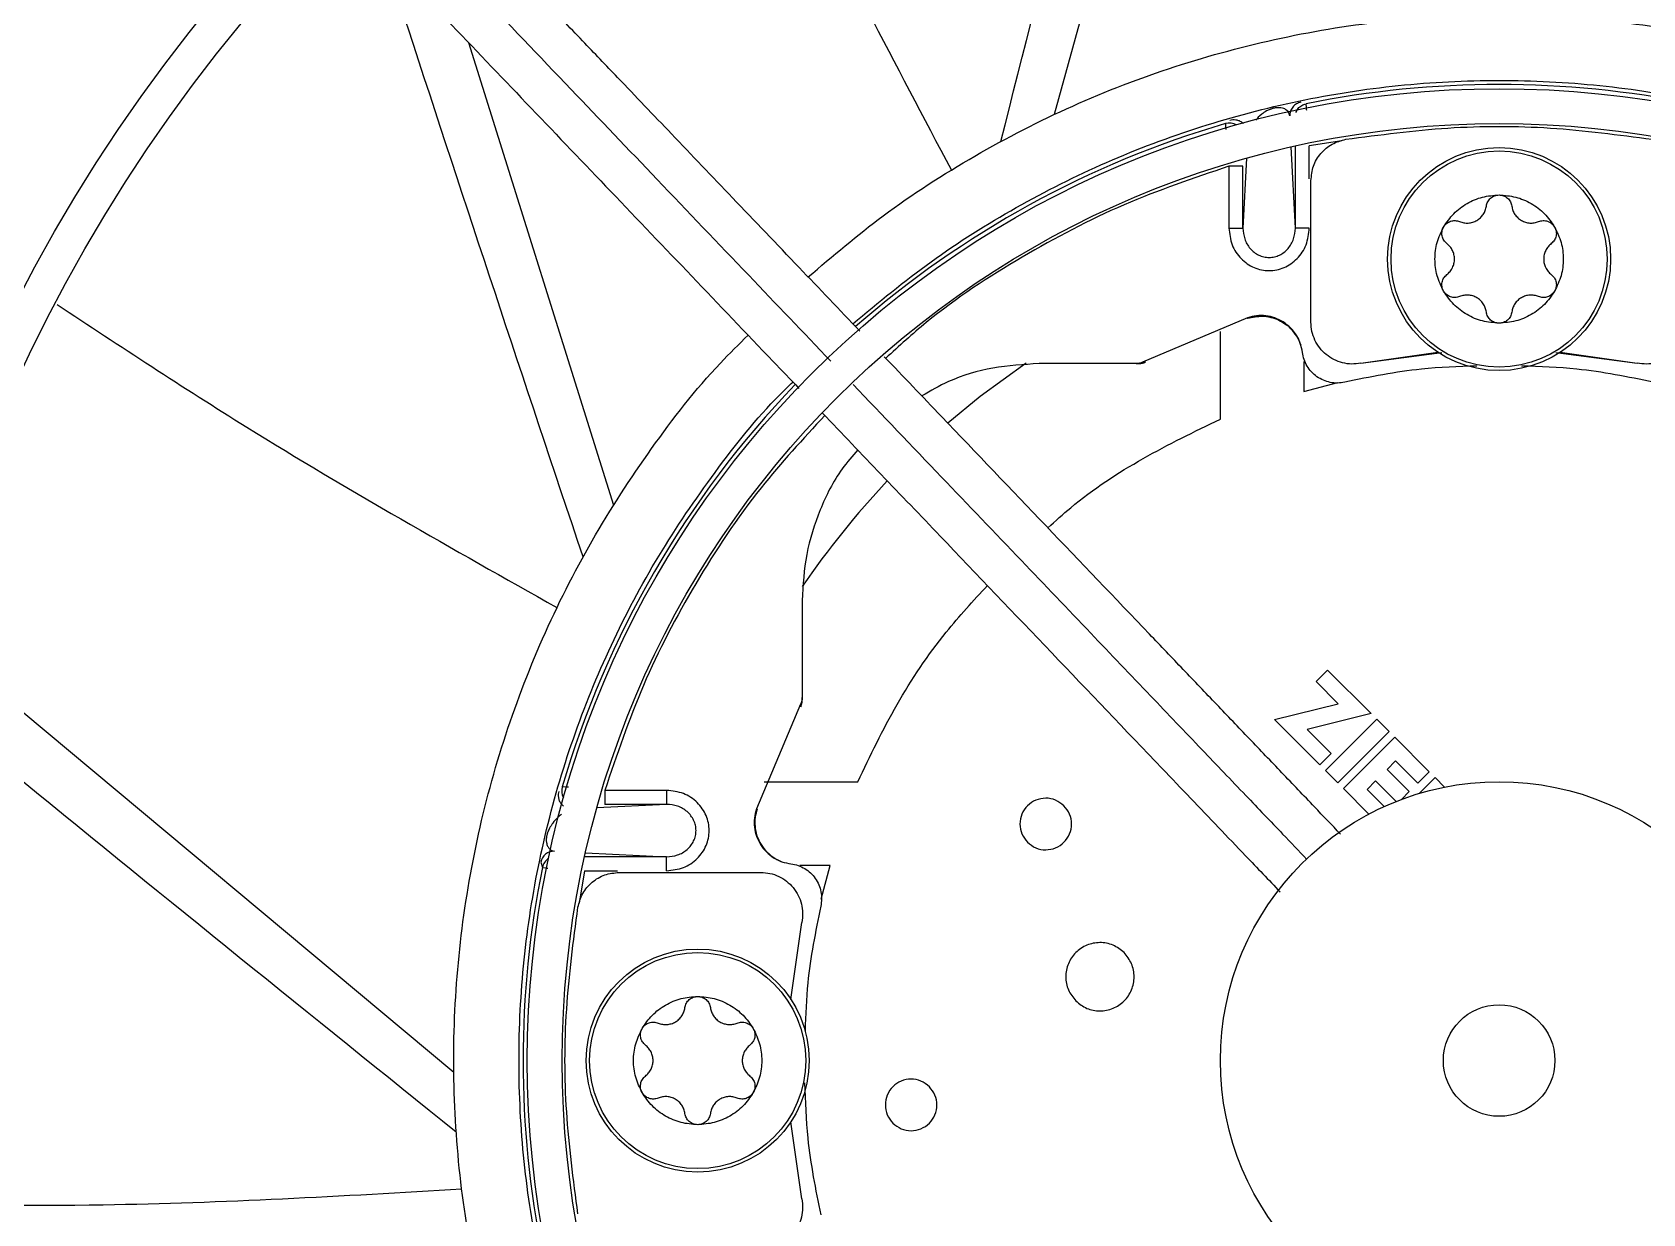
# Model space of a CAD drawing. Header units: inches. Extents: x 1229 to 1453, y -1023 to -720.
# Drawn here: x 1257.53 to 1262.08, y -805.694 to -802.356 of the extents above; entities that cross this region are included whole.
import ezdxf

# ---------------------------------------------------------------- set-up
doc = ezdxf.new("R2010")
doc.units = ezdxf.units.IN
doc.header["$MEASUREMENT"] = 0

msp = doc.modelspace()

# ---------------------------------------------------------------- linework, layer by layer
at = {"color": 18, "linetype": 'Continuous', "lineweight": 25, "true_color": 0x000000}
for p, q in [((1260.9308, -800.7173), (1260.4172, -802.5888)), ((1258.7628, -802.3856), (1259.172, -803.6925)), ((1261.0984, -802.9093), (1261.0868, -802.6802)), ((1261.0984, -802.9093), (1261.0984, -802.6776)), ((1261.2297, -802.6628), (1261.1377, -802.677)), ((1261.1377, -802.7701), (1261.1377, -802.677)), ((1260.9108, -802.7347), (1260.9108, -802.9093)), ((1260.9601, -802.7123), (1260.9501, -802.9093)), ((1260.9501, -802.9093), (1260.9501, -802.7347)), ((1261.1424, -803.1754), (1261.1424, -802.7753)), ((1261.1377, -802.9093), (1261.0984, -802.9093)), ((1260.9632, -803.1628), (1260.6668, -803.2879)), ((1260.9632, -803.1628), (1260.9635, -803.1648)), ((1260.8865, -803.4491), (1260.8865, -803.2018)), ((1261.1227, -803.2859), (1261.1227, -803.371)), ((1261.2834, -803.2912), (1261.5011, -803.2604)), ((1261.2834, -803.2912), (1261.5122, -803.2612)), ((1261.8339, -803.261), (1262.0643, -803.2912)), ((1261.8466, -803.2604), (1262.0643, -803.2912)), ((1260.6486, -803.2923), (1260.3746, -803.2923)), ((1260.6486, -803.2923), (1260.6571, -803.2923)), ((1260.6749, -803.288), (1260.6668, -803.2879)), ((1261.1227, -803.371), (1261.2179, -803.3458)), ((1259.7054, -803.9616), (1259.7054, -804.2356)), ((1257.2368, -804.0533), (1258.7213, -805.294)), ((1261.1896, -804.1583), (1261.1573, -804.1905)), ((1261.2196, -804.2529), (1261.1573, -804.1905)), ((1261.1896, -804.1583), (1261.3121, -804.2807)), ((1259.7054, -804.244), (1259.7054, -804.2356)), ((1259.701, -804.2537), (1259.5759, -804.5502)), ((1259.701, -804.2537), (1259.7011, -804.2618)), ((1261.0393, -804.2974), (1261.2196, -804.2529)), ((1261.3121, -804.2807), (1261.1317, -804.3253)), ((1261.1673, -804.4255), (1261.0393, -804.2974)), ((1261.1317, -804.3253), (1261.1996, -804.3932)), ((1261.1833, -804.4415), (1261.3284, -804.2964)), ((1261.3632, -804.3312), (1261.2181, -804.4763)), ((1261.3632, -804.3312), (1261.3284, -804.2964)), ((1261.2341, -804.4923), (1261.3789, -804.3476)), ((1261.3789, -804.3476), (1261.4763, -804.445)), ((1261.1996, -804.3932), (1261.1673, -804.4255)), ((1261.3814, -804.4146), (1261.3575, -804.4386)), ((1261.444, -804.4773), (1261.3814, -804.4146)), ((1261.2181, -804.4763), (1261.1833, -804.4415)), ((1261.3575, -804.4386), (1261.4201, -804.5012)), ((1261.4763, -804.445), (1261.444, -804.4773)), ((1261.4483, -804.5064), (1261.493, -804.4617)), ((1261.493, -804.4617), (1261.5199, -804.4886)), ((1259.3224, -804.4977), (1259.1478, -804.4977)), ((1259.5976, -804.4734), (1259.8621, -804.4734)), ((1261.3063, -804.5645), (1261.2341, -804.4923)), ((1261.3252, -804.4709), (1261.3012, -804.4948)), ((1261.3012, -804.4948), (1261.3496, -804.5432)), ((1261.3833, -804.529), (1261.3252, -804.4709)), ((1261.4201, -804.5012), (1261.398, -804.5233)), ((1259.3224, -804.5371), (1259.1254, -804.547)), ((1259.3224, -804.5371), (1259.1478, -804.5371)), ((1259.5759, -804.5502), (1259.5779, -804.5505)), ((1259.3224, -804.6853), (1259.0906, -804.6853)), ((1259.0932, -804.6737), (1259.3224, -804.6853)), ((1258.9669, -804.7007), (1258.9714, -804.7155)), ((1259.0901, -804.7247), (1259.0758, -804.8167)), ((1259.0901, -804.7247), (1259.1832, -804.7247)), ((1259.1883, -804.7293), (1259.5884, -804.7293)), ((1259.7841, -804.7096), (1259.699, -804.7096)), ((1259.7589, -804.8048), (1259.7841, -804.7096)), ((1259.6734, -805.088), (1259.7043, -804.8704)), ((1259.7043, -805.6512), (1259.6734, -805.4336))]:
    msp.add_line(p, q, dxfattribs=at)
at = {"color": 18, "linetype": 'Continuous', "lineweight": 25, "true_color": 0x000000, "flags": 128}
msp.add_lwpolyline([(1260.3378, -803.2908), (1260.2085, -803.3849), (1260.117, -803.4602)], dxfattribs=at)
at = {"color": 18, "linetype": 'Continuous', "lineweight": 25, "true_color": 0x000000}
for centre, radius in [((1261.6739, -805.2608), 11.7126), ((1261.6739, -805.2608), 8.5704), ((1261.6739, -805.2608), 8.472), ((1261.6739, -805.2608), 6.6478), ((1261.6739, -805.2608), 6.5493), ((1261.6739, -805.2608), 4.7037), ((1261.6739, -805.2608), 4.6053), ((1261.6739, -805.2608), 2.745), ((1261.6739, -805.2608), 2.6465), ((1261.6739, -802.997), 0.315), ((1261.6739, -802.997), 0.3053), ((1261.6739, -805.2608), 0.7874), ((1259.4101, -805.2608), 0.315), ((1259.4101, -805.2608), 0.3053), ((1261.6739, -805.2608), 0.1575)]:
    msp.add_circle(centre, radius, dxfattribs=at)
for centre, radius, start, end in [((1261.6739, -805.2608), 2.7569, 78.5929, 101.4071), ((1261.6739, -805.2608), 2.7569, 106.2782, 131.2445), ((1260.9121, -802.6522), 0.0393, 60.0968, 106.2736), ((1261.6739, -805.2608), 2.7569, 136.1585, 163.7218), ((1261.6739, -805.2608), 2.3804, 136.5504, 145.7805), ((1259.0652, -804.4991), 0.0394, 163.7309, 209.8929), ((1259.0055, -804.7087), 0.0394, 90.0022, 168.2946), ((1259.01, -804.7233), 0.0394, 122.4222, 168.5824), ((1261.6739, -805.2608), 2.7569, 168.5929, 191.4071)]:
    msp.add_arc(centre, radius, start, end, dxfattribs=at)
for points, knots in [([(1249.9643, -805.2608), (1249.9692, -805.0053), (1249.9788, -804.4944), (1250.0568, -803.7313), (1250.181, -802.9748), (1250.3553, -802.228), (1250.5778, -801.4942), (1250.8479, -800.7766), (1251.1644, -800.0781), (1251.5259, -799.4019), (1251.9308, -798.7507), (1252.3774, -798.1274), (1252.8639, -797.5347), (1253.3881, -796.975), (1253.9477, -796.4508), (1254.5405, -795.9644), (1255.1637, -795.5177), (1255.8149, -795.1128), (1256.4912, -794.7513), (1257.1896, -794.4349), (1257.9073, -794.1648), (1258.641, -793.9422), (1259.3878, -793.7681), (1260.1444, -793.6432), (1260.9075, -793.568), (1261.6739, -793.5429), (1262.4402, -793.568), (1263.2033, -793.6432), (1263.9599, -793.7681), (1264.7067, -793.9422), (1265.4404, -794.1648), (1266.1581, -794.4349), (1266.8565, -794.7513), (1267.5328, -795.1128), (1268.184, -795.5177), (1268.8073, -795.9644), (1269.4, -796.4508), (1269.9597, -796.975), (1270.4838, -797.5347), (1270.9703, -798.1274), (1271.4169, -798.7507), (1271.8218, -799.4019), (1272.1833, -800.0781), (1272.4998, -800.7766), (1272.7699, -801.4942), (1272.9924, -802.228), (1273.1667, -802.9748), (1273.2909, -803.7313), (1273.3689, -804.4944), (1273.3786, -805.0053), (1273.3834, -805.2608)], [0, 0, 0, 0, 0.020833, 0.041667, 0.0625, 0.083333, 0.104167, 0.125, 0.145833, 0.166667, 0.1875, 0.208333, 0.229167, 0.25, 0.270833, 0.291667, 0.3125, 0.333333, 0.354167, 0.375, 0.395833, 0.416667, 0.4375, 0.458333, 0.479167, 0.5, 0.520833, 0.541667, 0.5625, 0.583333, 0.604167, 0.625, 0.645833, 0.666667, 0.6875, 0.708333, 0.729167, 0.75, 0.770833, 0.791667, 0.8125, 0.833333, 0.854167, 0.875, 0.895833, 0.916667, 0.9375, 0.958333, 0.979167, 1, 1, 1, 1]), ([(1260.2662, -802.6652), (1260.3956, -802.1568), (1260.558, -801.5189), (1260.7263, -800.8829), (1260.7605, -800.7537)], [0, 0, 0, 0, 0.7968413, 1, 1, 1, 1]), ([(1259.4015, -801.2618), (1259.4877, -801.4565), (1259.7109, -801.9601), (1259.9687, -802.447), (1260.1268, -802.7457)], [0, 0, 0, 0, 0.3865725, 1, 1, 1, 1]), ([(1259.8681, -803.2002), (1259.8108, -803.1403), (1259.6909, -803.0148), (1259.5135, -802.8292), (1259.3428, -802.6505), (1259.2016, -802.5028), (1259.081, -802.3766), (1258.9692, -802.2596), (1258.8433, -802.1278), (1258.7128, -801.9913), (1258.6242, -801.8985), (1258.5826, -801.8551)], [0, 0, 0, 0, 0.133272, 0.279174, 0.413304, 0.531425, 0.608473, 0.694881, 0.792575, 0.902797, 1, 1, 1, 1]), ([(1258.4876, -801.9266), (1258.5864, -802.03), (1258.7745, -802.2268), (1259.044, -802.5088), (1259.3007, -802.7775), (1259.5452, -803.0333), (1259.7086, -803.2043), (1259.7858, -803.2851)], [0, 0, 0, 0, 0.228868, 0.435815, 0.623227, 0.822027, 1, 1, 1, 1]), ([(1258.4111, -802.0174), (1258.4578, -802.0664), (1258.5594, -802.1727), (1258.8103, -802.4352), (1259.1674, -802.8089), (1259.4943, -803.151), (1259.6719, -803.3368), (1259.6962, -803.3622)], [0, 0, 0, 0, 0.109527, 0.237746, 0.586688, 0.943426, 1, 1, 1, 1]), ([(1259.0863, -803.8384), (1258.9202, -803.3408), (1258.7309, -802.774), (1258.5472, -802.2058), (1258.5248, -802.1364)], [0, 0, 0, 0, 0.877844, 1, 1, 1, 1]), ([(1259.7221, -803.0474), (1259.7915, -802.9885), (1259.9397, -802.8627), (1260.191, -802.7017), (1260.4671, -802.5598), (1260.7571, -802.4482), (1261.057, -802.368), (1261.3637, -802.3175), (1261.5705, -802.3112), (1261.6739, -802.308)], [0, 0, 0, 0, 0.127919, 0.273266, 0.418612, 0.56396, 0.709306, 0.854654, 1, 1, 1, 1]), ([(1261.6739, -802.308), (1261.7772, -802.3112), (1261.984, -802.3175), (1262.2907, -802.368), (1262.5907, -802.4481), (1262.8804, -802.56), (1263.1573, -802.701), (1263.4161, -802.8719), (1263.6056, -803.0191), (1263.7002, -803.1163), (1263.7228, -803.1395)], [0, 0, 0, 0, 0.136759, 0.273517, 0.410274, 0.547034, 0.68379, 0.820549, 0.957307, 1, 1, 1, 1]), ([(1259.8484, -803.1796), (1259.9209, -803.1196), (1260.0667, -802.999), (1260.3079, -802.8475), (1260.563, -802.7195), (1260.8303, -802.6188), (1261.1065, -802.5461), (1261.3887, -802.5021), (1261.6739, -802.4874), (1261.9591, -802.5021), (1262.2412, -802.5461), (1262.5174, -802.6188), (1262.7846, -802.7196), (1263.0403, -802.8471), (1263.2802, -803.0013), (1263.4645, -803.1419), (1263.5605, -803.2381), (1263.5893, -803.2669)], [0, 0, 0, 0, 0.0686182, 0.1379717, 0.207325, 0.2766794, 0.3460334, 0.4153867, 0.4847398, 0.554094, 0.6234473, 0.6928013, 0.7621556, 0.831509, 0.9008624, 0.9702164, 1, 1, 1, 1]), ([(1261.1138, -802.5539), (1261.1096, -802.5552), (1261.101, -802.5579), (1261.0906, -802.5671), (1261.0837, -802.5791), (1261.0828, -802.5881), (1261.0824, -802.5924)], [0, 0, 0, 0, 0.242701, 0.500198, 0.757591, 1, 1, 1, 1]), ([(1261.0998, -802.5829), (1261.1016, -802.5791), (1261.1054, -802.5711), (1261.1158, -802.5623), (1261.1244, -802.5596), (1261.1286, -802.5583)], [0, 0, 0, 0, 0.317155, 0.668815, 1, 1, 1, 1]), ([(1261.1305, -802.577), (1261.1302, -802.5735), (1261.1292, -802.5608), (1261.1288, -802.5594), (1261.1286, -802.5583)], [0, 0, 0, 0, 0.281956, 1, 1, 1, 1]), ([(1260.9134, -802.6045), (1260.9161, -802.6039), (1260.9217, -802.6027), (1260.9307, -802.6032), (1260.9397, -802.6058), (1260.9468, -802.6095), (1260.9501, -802.6129), (1260.9511, -802.614)], [0, 0, 0, 0, 0.202106, 0.421325, 0.653497, 0.892822, 1, 1, 1, 1]), ([(1261.0824, -802.5924), (1261.0815, -802.5889), (1261.0799, -802.5819), (1261.0705, -802.5738), (1261.0603, -802.569), (1261.047, -802.5695), (1261.043, -802.5699), (1261.0398, -802.5705), (1261.0364, -802.5712), (1261.0331, -802.5722), (1261.0299, -802.5732), (1261.0237, -802.5755), (1261.0133, -802.5806), (1260.9968, -802.5916), (1260.9911, -802.5992), (1260.987, -802.6045)], [0, 0, 0, 0, 0.2061417, 0.4095199, 0.552974, 0.5738067, 0.5833824, 0.5923662, 0.6010123, 0.6097972, 0.6191121, 0.6290455, 0.6731164, 0.7702347, 1, 1, 1, 1]), ([(1260.9011, -802.6144), (1260.901, -802.6159), (1260.9009, -802.618), (1260.9017, -802.6282), (1260.9018, -802.6309)], [0, 0, 0, 0, 0.7360969, 1, 1, 1, 1]), ([(1261.2411, -802.6587), (1261.3369, -802.646), (1261.5284, -802.6206), (1261.8193, -802.6206), (1262.0108, -802.646), (1262.1066, -802.6587)], [0, 0, 0, 0, 0.333334, 0.666666, 1, 1, 1, 1]), ([(1261.1424, -802.7753), (1261.1438, -802.7614), (1261.1466, -802.7337), (1261.1687, -802.6975), (1261.2008, -802.6698), (1261.2277, -802.6624), (1261.2411, -802.6587)], [0, 0, 0, 0, 0.250003, 0.500006, 0.749994, 1, 1, 1, 1]), ([(1260.9108, -802.7347), (1260.8109, -802.7686), (1260.6089, -802.8371), (1260.3233, -802.9881), (1260.0975, -803.1346), (1259.9791, -803.2427), (1259.9415, -803.2771)], [0, 0, 0, 0, 0.282089, 0.570666, 0.863744, 1, 1, 1, 1]), ([(1260.9501, -802.7347), (1260.9495, -802.7347), (1260.9481, -802.7347), (1260.939, -802.7347), (1260.9261, -802.7347), (1260.9159, -802.7347), (1260.9108, -802.7347)], [0, 0, 0, 0, 0.250013, 0.500029, 0.750015, 1, 1, 1, 1]), ([(1261.517, -802.9065), (1261.526, -802.8934), (1261.5438, -802.8672), (1261.5824, -802.8386), (1261.6264, -802.8195), (1261.658, -802.8171), (1261.6739, -802.8159)], [0, 0, 0, 0, 0.25, 0.500009, 0.750001, 1, 1, 1, 1]), ([(1261.6379, -802.8474), (1261.6389, -802.8432), (1261.641, -802.8346), (1261.6495, -802.8244), (1261.6608, -802.8173), (1261.6695, -802.8164), (1261.6739, -802.8159)], [0, 0, 0, 0, 0.250017, 0.500038, 0.749991, 1, 1, 1, 1]), ([(1261.6739, -802.8159), (1261.6782, -802.8164), (1261.6869, -802.8173), (1261.6982, -802.8244), (1261.7067, -802.8346), (1261.7088, -802.8432), (1261.7098, -802.8474)], [0, 0, 0, 0, 0.249997, 0.500015, 0.750023, 1, 1, 1, 1]), ([(1261.6739, -802.8159), (1261.6897, -802.8171), (1261.7213, -802.8195), (1261.7653, -802.8386), (1261.8039, -802.8672), (1261.8218, -802.8934), (1261.8307, -802.9065)], [0, 0, 0, 0, 0.250018, 0.500003, 0.750007, 1, 1, 1, 1]), ([(1261.5623, -802.8911), (1261.5663, -802.8924), (1261.5742, -802.8951), (1261.587, -802.8956), (1261.5994, -802.8934), (1261.6111, -802.8883), (1261.6213, -802.8807), (1261.6295, -802.8711), (1261.6354, -802.8598), (1261.6371, -802.8515), (1261.6379, -802.8474)], [0, 0, 0, 0, 0.12501, 0.250004, 0.375011, 0.500011, 0.62501, 0.75002, 0.875001, 1, 1, 1, 1]), ([(1261.7098, -802.8474), (1261.7106, -802.8515), (1261.7123, -802.8598), (1261.7182, -802.8711), (1261.7264, -802.8807), (1261.7366, -802.8883), (1261.7483, -802.8934), (1261.7607, -802.8956), (1261.7735, -802.8951), (1261.7815, -802.8924), (1261.7854, -802.8911)], [0, 0, 0, 0, 0.125009, 0.249988, 0.374997, 0.499995, 0.624993, 0.749999, 0.874992, 1, 1, 1, 1]), ([(1260.9108, -802.9093), (1260.9126, -802.9255), (1260.9161, -802.9573), (1260.9429, -802.9973), (1260.9745, -803.0192), (1261.0026, -803.028), (1261.0242, -803.0301), (1261.0459, -803.028), (1261.074, -803.0192), (1261.1056, -802.9973), (1261.1324, -802.9573), (1261.1359, -802.9255), (1261.1377, -802.9093)], [0, 0, 0, 0, 0.132078, 0.2598, 0.381605, 0.440894, 0.500007, 0.559042, 0.618396, 0.740202, 0.867924, 1, 1, 1, 1]), ([(1260.9108, -802.9093), (1260.9159, -802.9093), (1260.9261, -802.9093), (1260.939, -802.9093), (1260.9481, -802.9093), (1260.9495, -802.9093), (1260.9501, -802.9093)], [0, 0, 0, 0, 0.249985, 0.499971, 0.749987, 1, 1, 1, 1]), ([(1260.9501, -802.9093), (1260.9511, -802.9198), (1260.9531, -802.9406), (1260.9667, -802.9637), (1260.9816, -802.978), (1260.9947, -802.9861), (1261.0091, -802.9912), (1261.0242, -802.993), (1261.0394, -802.9912), (1261.0538, -802.9861), (1261.0669, -802.978), (1261.0818, -802.9637), (1261.0954, -802.9406), (1261.0974, -802.9198), (1261.0984, -802.9093)], [0, 0, 0, 0, 0.1276382, 0.2537227, 0.3161311, 0.3778855, 0.439088, 0.4999904, 0.5609116, 0.6221141, 0.6838688, 0.7462768, 0.8723618, 1, 1, 1, 1]), ([(1261.517, -803.0876), (1261.5101, -803.0733), (1261.4964, -803.0447), (1261.4909, -802.997), (1261.4964, -802.9493), (1261.5101, -802.9208), (1261.517, -802.9065)], [0, 0, 0, 0, 0.25, 0.5, 0.75, 1, 1, 1, 1]), ([(1261.5263, -802.9533), (1261.5231, -802.9503), (1261.5168, -802.9443), (1261.5122, -802.9318), (1261.5117, -802.9185), (1261.5152, -802.9105), (1261.517, -802.9065)], [0, 0, 0, 0, 0.249989, 0.499995, 0.749993, 1, 1, 1, 1]), ([(1261.517, -802.9065), (1261.5196, -802.9029), (1261.5247, -802.8958), (1261.5365, -802.8896), (1261.5497, -802.8874), (1261.5581, -802.8898), (1261.5623, -802.8911)], [0, 0, 0, 0, 0.249988, 0.499992, 0.749963, 1, 1, 1, 1]), ([(1261.7854, -802.8911), (1261.7896, -802.8898), (1261.798, -802.8874), (1261.8112, -802.8896), (1261.823, -802.8958), (1261.8281, -802.9029), (1261.8307, -802.9065)], [0, 0, 0, 0, 0.249949, 0.500008, 0.750012, 1, 1, 1, 1]), ([(1261.8307, -802.9065), (1261.8325, -802.9105), (1261.836, -802.9185), (1261.8356, -802.9318), (1261.8309, -802.9443), (1261.8246, -802.9503), (1261.8214, -802.9533)], [0, 0, 0, 0, 0.250007, 0.500005, 0.750011, 1, 1, 1, 1]), ([(1261.8307, -802.9065), (1261.8376, -802.9208), (1261.8513, -802.9493), (1261.8568, -802.997), (1261.8513, -803.0447), (1261.8376, -803.0733), (1261.8307, -803.0876)], [0, 0, 0, 0, 0.25, 0.5, 0.75, 1, 1, 1, 1]), ([(1261.5263, -803.0407), (1261.5295, -803.0379), (1261.5358, -803.0323), (1261.5426, -803.0215), (1261.5469, -803.0096), (1261.5483, -802.997), (1261.5469, -802.9844), (1261.5426, -802.9725), (1261.5358, -802.9617), (1261.5295, -802.9561), (1261.5263, -802.9533)], [0, 0, 0, 0, 0.125011, 0.2500042, 0.3750014, 0.5, 0.625, 0.7499958, 0.874989, 1, 1, 1, 1]), ([(1261.8214, -802.9533), (1261.8182, -802.9561), (1261.8119, -802.9617), (1261.8051, -802.9725), (1261.8008, -802.9844), (1261.7994, -802.997), (1261.8008, -803.0096), (1261.8051, -803.0215), (1261.8119, -803.0323), (1261.8182, -803.0379), (1261.8214, -803.0407)], [0, 0, 0, 0, 0.125011, 0.2500042, 0.375, 0.5, 0.6249986, 0.7499958, 0.874989, 1, 1, 1, 1]), ([(1261.517, -803.0876), (1261.5152, -803.0836), (1261.5117, -803.0756), (1261.5122, -803.0622), (1261.5168, -803.0497), (1261.5231, -803.0437), (1261.5263, -803.0407)], [0, 0, 0, 0, 0.250008, 0.500004, 0.75001, 1, 1, 1, 1]), ([(1261.8214, -803.0407), (1261.8246, -803.0437), (1261.8309, -803.0497), (1261.8356, -803.0622), (1261.836, -803.0756), (1261.8325, -803.0836), (1261.8307, -803.0876)], [0, 0, 0, 0, 0.24999, 0.499996, 0.749992, 1, 1, 1, 1]), ([(1261.6739, -803.1781), (1261.658, -803.1769), (1261.6264, -803.1745), (1261.5824, -803.1554), (1261.5438, -803.1269), (1261.526, -803.1007), (1261.517, -803.0876)], [0, 0, 0, 0, 0.249999, 0.49999, 0.749999, 1, 1, 1, 1]), ([(1261.5623, -803.103), (1261.5581, -803.1042), (1261.5497, -803.1067), (1261.5365, -803.1044), (1261.5247, -803.0982), (1261.5196, -803.0911), (1261.517, -803.0876)], [0, 0, 0, 0, 0.250037, 0.500007, 0.750011, 1, 1, 1, 1]), ([(1261.6379, -803.1466), (1261.6371, -803.1425), (1261.6354, -803.1342), (1261.6295, -803.123), (1261.6213, -803.1133), (1261.6111, -803.1057), (1261.5994, -803.1007), (1261.587, -803.0984), (1261.5742, -803.0989), (1261.5663, -803.1016), (1261.5623, -803.103)], [0, 0, 0, 0, 0.124998, 0.249979, 0.374989, 0.499989, 0.624988, 0.749996, 0.87499, 1, 1, 1, 1]), ([(1261.8307, -803.0876), (1261.8218, -803.1007), (1261.8039, -803.1269), (1261.7653, -803.1554), (1261.7213, -803.1745), (1261.6897, -803.1769), (1261.6739, -803.1781)], [0, 0, 0, 0, 0.249995, 0.499998, 0.749982, 1, 1, 1, 1]), ([(1261.7854, -803.103), (1261.7815, -803.1016), (1261.7735, -803.0989), (1261.7607, -803.0984), (1261.7483, -803.1007), (1261.7366, -803.1057), (1261.7264, -803.1133), (1261.7182, -803.123), (1261.7123, -803.1342), (1261.7106, -803.1425), (1261.7098, -803.1466)], [0, 0, 0, 0, 0.125008, 0.250001, 0.375007, 0.500005, 0.625004, 0.750013, 0.874992, 1, 1, 1, 1]), ([(1261.8307, -803.0876), (1261.8281, -803.0911), (1261.823, -803.0982), (1261.8112, -803.1044), (1261.798, -803.1067), (1261.7896, -803.1042), (1261.7854, -803.103)], [0, 0, 0, 0, 0.249989, 0.4999926, 0.7500513, 1, 1, 1, 1]), ([(1257.6012, -803.1257), (1257.7787, -803.2427), (1258.2383, -803.5455), (1258.7182, -803.8156), (1259.0127, -803.9814)], [0, 0, 0, 0, 0.386151, 1, 1, 1, 1]), ([(1261.6739, -803.1781), (1261.6695, -803.1777), (1261.6608, -803.1768), (1261.6495, -803.1697), (1261.641, -803.1594), (1261.6389, -803.1509), (1261.6379, -803.1466)], [0, 0, 0, 0, 0.249989, 0.499998, 0.75, 1, 1, 1, 1]), ([(1261.7098, -803.1466), (1261.7088, -803.1509), (1261.7067, -803.1594), (1261.6982, -803.1697), (1261.6869, -803.1768), (1261.6782, -803.1777), (1261.6739, -803.1781)], [0, 0, 0, 0, 0.249999, 0.500031, 0.75007, 1, 1, 1, 1]), ([(1261.1184, -803.2606), (1261.1168, -803.252), (1261.1135, -803.2347), (1261.1016, -803.211), (1261.0851, -803.1904), (1261.0645, -803.1739), (1261.0407, -803.1624), (1261.0151, -803.1565), (1260.9886, -803.156), (1260.9717, -803.1606), (1260.9632, -803.1628)], [0, 0, 0, 0, 0.125208, 0.250383, 0.375501, 0.500527, 0.625481, 0.750346, 0.875187, 1, 1, 1, 1]), ([(1260.9634, -803.1643), (1260.9774, -803.1612), (1260.9991, -803.1564), (1261.0291, -803.161), (1261.0509, -803.1682), (1261.0634, -803.1765), (1261.069, -803.1803)], [0, 0, 0, 0, 0.3849, 0.596379, 0.815696, 1, 1, 1, 1]), ([(1261.1132, -803.2385), (1261.1131, -803.2384), (1261.1112, -803.2299), (1261.1023, -803.2141), (1261.0861, -803.1927), (1261.0643, -803.1754), (1261.0392, -803.1636), (1261.0128, -803.1582), (1260.9871, -803.1583), (1260.9712, -803.1627), (1260.9635, -803.1648)], [0, 0, 0, 0, 0.002801, 0.141497, 0.287581, 0.43759, 0.587502, 0.733294, 0.871589, 1, 1, 1, 1]), ([(1261.069, -803.1803), (1261.0703, -803.181), (1261.0786, -803.1858), (1261.0908, -803.1988), (1261.105, -803.2178), (1261.1107, -803.2321), (1261.1134, -803.2391)], [0, 0, 0, 0, 0.056279, 0.380802, 0.697088, 1, 1, 1, 1]), ([(1261.2834, -803.2912), (1261.2748, -803.2924), (1261.2575, -803.2947), (1261.2315, -803.2908), (1261.2069, -803.2817), (1261.1849, -803.2674), (1261.1666, -803.2486), (1261.1529, -803.2263), (1261.144, -803.2015), (1261.1429, -803.1841), (1261.1424, -803.1754)], [0, 0, 0, 0, 0.124991, 0.249998, 0.374994, 0.499989, 0.624994, 0.749993, 0.874999, 1, 1, 1, 1]), ([(1262.2054, -803.1754), (1262.2048, -803.1841), (1262.2037, -803.2015), (1262.1948, -803.2263), (1262.1811, -803.2486), (1262.1628, -803.2674), (1262.1408, -803.2817), (1262.1162, -803.2908), (1262.0902, -803.2947), (1262.0729, -803.2924), (1262.0643, -803.2912)], [0, 0, 0, 0, 0.1249985, 0.2500014, 0.3749975, 0.4999997, 0.6249916, 0.7499853, 0.8749892, 1, 1, 1, 1]), ([(1259.4608, -807.2122), (1259.4047, -807.1466), (1259.2813, -807.0025), (1259.1218, -806.7557), (1258.9786, -806.4803), (1258.8657, -806.1909), (1258.7836, -805.8914), (1258.7335, -805.5849), (1258.7157, -805.2748), (1258.7305, -804.9646), (1258.7778, -804.6577), (1258.857, -804.3573), (1258.9673, -804.0671), (1259.1071, -803.7896), (1259.2767, -803.5298), (1259.4261, -803.3362), (1259.5263, -803.2379), (1259.5527, -803.2121)], [0, 0, 0, 0, 0.05882, 0.129282, 0.199743, 0.270205, 0.340667, 0.411128, 0.48159, 0.552051, 0.622513, 0.692975, 0.763436, 0.833898, 0.904359, 0.974821, 1, 1, 1, 1]), ([(1261.2259, -804.6211), (1261.2014, -804.5955), (1261.1462, -804.5377), (1261.0604, -804.4479), (1260.9683, -804.3515), (1260.8754, -804.2543), (1260.7814, -804.1559), (1260.6206, -803.9877), (1260.3931, -803.7496), (1260.1434, -803.4883), (1259.9912, -803.3291), (1259.9373, -803.2727)], [0, 0, 0, 0, 0.056993, 0.128473, 0.199655, 0.271209, 0.344596, 0.418468, 0.645238, 0.874387, 1, 1, 1, 1]), ([(1261.2379, -803.3447), (1261.2311, -803.3458), (1261.2176, -803.3481), (1261.1969, -803.3459), (1261.1771, -803.34), (1261.1591, -803.3298), (1261.1434, -803.3162), (1261.1311, -803.2996), (1261.1221, -803.2809), (1261.1196, -803.2674), (1261.1184, -803.2606)], [0, 0, 0, 0, 0.124957, 0.249986, 0.374922, 0.499988, 0.62492, 0.749987, 0.874963, 1, 1, 1, 1]), ([(1260.3746, -803.2923), (1260.3309, -803.295), (1260.2435, -803.3003), (1260.1306, -803.3332), (1260.0679, -803.3693), (1260.0432, -803.3835)], [0, 0, 0, 0, 0.377262, 0.754526, 1, 1, 1, 1]), ([(1260.6668, -803.2879), (1260.6639, -803.2892), (1260.6581, -803.2918), (1260.6518, -803.2921), (1260.6486, -803.2923)], [0, 0, 0, 0, 0.499687, 1, 1, 1, 1]), ([(1260.6571, -803.2923), (1260.6602, -803.2921), (1260.6663, -803.2917), (1260.672, -803.2892), (1260.6749, -803.288)], [0, 0, 0, 0, 0.4999258, 1, 1, 1, 1]), ([(1261.6107, -803.2993), (1261.5585, -803.301), (1261.433, -803.3051), (1261.3098, -803.3301), (1261.2379, -803.3447)], [0, 0, 0, 0, 0.415945, 1, 1, 1, 1]), ([(1262.1098, -803.3447), (1262.0379, -803.3301), (1261.9149, -803.3051), (1261.7895, -803.301), (1261.7375, -803.2993)], [0, 0, 0, 0, 0.584815, 1, 1, 1, 1]), ([(1259.5945, -807.0845), (1259.579, -807.0681), (1259.4984, -806.9826), (1259.3744, -806.8087), (1259.2259, -806.5652), (1259.1052, -806.3062), (1259.0112, -806.0366), (1258.9455, -805.7587), (1258.9088, -805.4755), (1258.9014, -805.19), (1258.9234, -804.9053), (1258.9745, -804.6243), (1259.0542, -804.3501), (1259.1619, -804.0856), (1259.2957, -803.8331), (1259.4566, -803.5976), (1259.5856, -803.4341), (1259.6666, -803.3563), (1259.679, -803.3443)], [0, 0, 0, 0, 0.016441, 0.085793, 0.155147, 0.2245, 0.293853, 0.363206, 0.432559, 0.501912, 0.571266, 0.640619, 0.709972, 0.779325, 0.848678, 0.918031, 0.987384, 1, 1, 1, 1]), ([(1259.8489, -803.3511), (1259.9322, -803.4383), (1260.0907, -803.6041), (1260.3145, -803.8383), (1260.5114, -804.0444), (1260.6815, -804.2224), (1260.8275, -804.3752), (1260.9519, -804.5053), (1261.0505, -804.6085), (1261.108, -804.6687), (1261.1308, -804.6925)], [0, 0, 0, 0, 0.195171, 0.371207, 0.524032, 0.656023, 0.769243, 0.865559, 0.946768, 1, 1, 1, 1]), ([(1259.7693, -803.4387), (1259.7075, -803.5054), (1259.5714, -803.6524), (1259.4006, -803.9098), (1259.2503, -804.196), (1259.1817, -804.3979), (1259.1478, -804.4977)], [0, 0, 0, 0, 0.219673, 0.484447, 0.745155, 1, 1, 1, 1]), ([(1259.763, -803.4321), (1259.8735, -803.5478), (1260.0891, -803.7734), (1260.4089, -804.108), (1260.6449, -804.355), (1260.802, -804.5194), (1260.8805, -804.6016), (1260.9648, -804.6898), (1261.0229, -804.7505), (1261.0554, -804.7846)], [0, 0, 0, 0, 0.256905, 0.500939, 0.742315, 0.804588, 0.865353, 0.924471, 1, 1, 1, 1]), ([(1260.3993, -803.7561), (1260.4206, -803.7369), (1260.503, -803.6623), (1260.6654, -803.556), (1260.813, -803.4846), (1260.8865, -803.4491)], [0, 0, 0, 0, 0.148915, 0.576565, 1, 1, 1, 1]), ([(1259.8622, -803.536), (1259.847, -803.5535), (1259.8029, -803.6041), (1259.7532, -803.7043), (1259.7127, -803.83), (1259.7078, -803.9177), (1259.7054, -803.9616)], [0, 0, 0, 0, 0.150095, 0.433399, 0.716699, 1, 1, 1, 1]), ([(1259.8621, -804.4734), (1259.8975, -804.3998), (1259.9686, -804.252), (1260.0932, -804.0661), (1260.1887, -803.9622), (1260.2284, -803.9191)], [0, 0, 0, 0, 0.366655, 0.736954, 1, 1, 1, 1]), ([(1258.728, -805.4631), (1258.3194, -805.1342), (1257.8057, -804.7208), (1257.2963, -804.3029), (1257.1921, -804.2174)], [0, 0, 0, 0, 0.7955294, 1, 1, 1, 1]), ([(1259.7054, -804.2356), (1259.7052, -804.2387), (1259.7048, -804.245), (1259.7023, -804.2508), (1259.701, -804.2537)], [0, 0, 0, 0, 0.5002029, 1, 1, 1, 1]), ([(1259.7011, -804.2618), (1259.7023, -804.259), (1259.7048, -804.2533), (1259.7052, -804.2471), (1259.7054, -804.244)], [0, 0, 0, 0, 0.499996, 1, 1, 1, 1]), ([(1259.0176, -804.5004), (1259.017, -804.503), (1259.0157, -804.5086), (1259.0162, -804.5176), (1259.0188, -804.5267), (1259.0238, -804.535), (1259.0282, -804.5403), (1259.0311, -804.5421), (1259.0313, -804.5422)], [0, 0, 0, 0, 0.17635, 0.367482, 0.569906, 0.778387, 0.986853, 1, 1, 1, 1]), ([(1259.0448, -804.4889), (1259.0418, -804.4886), (1259.0312, -804.4879), (1259.029, -804.488), (1259.0274, -804.488)], [0, 0, 0, 0, 0.285937, 1, 1, 1, 1]), ([(1259.1478, -804.4977), (1259.1478, -804.5028), (1259.1478, -804.513), (1259.1478, -804.5259), (1259.1478, -804.5351), (1259.1478, -804.5364), (1259.1478, -804.5371)], [0, 0, 0, 0, 0.250002, 0.5, 0.749996, 1, 1, 1, 1]), ([(1259.3224, -804.4977), (1259.3224, -804.5028), (1259.3224, -804.513), (1259.3224, -804.5259), (1259.3224, -804.5351), (1259.3224, -804.5364), (1259.3224, -804.5371)], [0, 0, 0, 0, 0.250002, 0.5, 0.749996, 1, 1, 1, 1]), ([(1259.3224, -804.7247), (1259.3386, -804.7229), (1259.3704, -804.7194), (1259.4104, -804.6925), (1259.4323, -804.6609), (1259.441, -804.6328), (1259.4432, -804.6112), (1259.441, -804.5896), (1259.4323, -804.5615), (1259.4104, -804.5298), (1259.3704, -804.503), (1259.3386, -804.4995), (1259.3224, -804.4977)], [0, 0, 0, 0, 0.13208, 0.259807, 0.381597, 0.440892, 0.499998, 0.559043, 0.618394, 0.740193, 0.86792, 1, 1, 1, 1]), ([(1259.3224, -804.6853), (1259.3329, -804.6843), (1259.3537, -804.6824), (1259.3769, -804.6687), (1259.3911, -804.6537), (1259.3993, -804.6406), (1259.4043, -804.6263), (1259.406, -804.6112), (1259.4043, -804.5961), (1259.3993, -804.5818), (1259.3911, -804.5687), (1259.3769, -804.5537), (1259.3537, -804.54), (1259.3329, -804.5381), (1259.3224, -804.5371)], [0, 0, 0, 0, 0.127647, 0.253731, 0.317938, 0.377881, 0.439686, 0.499999, 0.560303, 0.622116, 0.682044, 0.746268, 0.872353, 1, 1, 1, 1]), ([(1259.5759, -804.5502), (1259.5736, -804.5586), (1259.5691, -804.5755), (1259.5696, -804.602), (1259.5755, -804.6277), (1259.587, -804.6514), (1259.6034, -804.6721), (1259.6241, -804.6885), (1259.6478, -804.7005), (1259.665, -804.7037), (1259.6737, -804.7053)], [0, 0, 0, 0, 0.124818, 0.249648, 0.374524, 0.499471, 0.624502, 0.74961, 0.874785, 1, 1, 1, 1]), ([(1259.5779, -804.5505), (1259.5758, -804.5581), (1259.5714, -804.5741), (1259.5712, -804.5998), (1259.5767, -804.6262), (1259.5885, -804.6513), (1259.6057, -804.6731), (1259.6271, -804.6893), (1259.643, -804.6981), (1259.6515, -804.7001), (1259.6518, -804.7002)], [0, 0, 0, 0, 0.12828, 0.266442, 0.412107, 0.561878, 0.711749, 0.857691, 0.996246, 1, 1, 1, 1]), ([(1260.4448, -804.5412), (1260.4373, -804.5352), (1260.4222, -804.5233), (1260.3932, -804.518), (1260.3647, -804.5236), (1260.3404, -804.5398), (1260.3242, -804.5641), (1260.3186, -804.5926), (1260.3239, -804.6216), (1260.3358, -804.6367), (1260.3418, -804.6442)], [0, 0, 0, 0, 0.124989, 0.249992, 0.374996, 0.500002, 0.625002, 0.750001, 0.875, 1, 1, 1, 1]), ([(1260.3418, -804.6442), (1260.3493, -804.6501), (1260.3643, -804.6621), (1260.3934, -804.6673), (1260.4218, -804.6617), (1260.4461, -804.6455), (1260.4623, -804.6212), (1260.4679, -804.5928), (1260.4627, -804.5637), (1260.4507, -804.5487), (1260.4448, -804.5412)], [0, 0, 0, 0, 0.125003, 0.250004, 0.375005, 0.499991, 0.624999, 0.749995, 0.874992, 1, 1, 1, 1]), ([(1259.0255, -804.5651), (1259.0218, -804.568), (1259.0141, -804.5742), (1259.004, -804.5854), (1258.9962, -804.5966), (1258.9924, -804.6031), (1258.9893, -804.6092), (1258.9872, -804.6142), (1258.9858, -804.6183), (1258.9849, -804.6211), (1258.9841, -804.624), (1258.9835, -804.6267), (1258.9831, -804.6293), (1258.9826, -804.6327), (1258.9824, -804.6369), (1258.9825, -804.6414), (1258.9831, -804.6462), (1258.9843, -804.651), (1258.987, -804.6574), (1258.9916, -804.6632), (1258.9982, -804.6677), (1259.003, -804.6688), (1259.0055, -804.6693)], [0, 0, 0, 0, 0.144655, 0.301145, 0.350171, 0.389253, 0.414601, 0.43423, 0.442259, 0.449397, 0.456002, 0.462525, 0.468812, 0.475746, 0.492362, 0.513538, 0.539807, 0.57987, 0.628801, 0.743036, 0.86882, 1, 1, 1, 1]), ([(1259.3224, -804.7247), (1259.3224, -804.7196), (1259.3224, -804.7094), (1259.3224, -804.6965), (1259.3224, -804.6873), (1259.3224, -804.686), (1259.3224, -804.6853)], [0, 0, 0, 0, 0.250002, 0.5, 0.749996, 1, 1, 1, 1]), ([(1258.9714, -804.7155), (1258.9722, -804.7158), (1258.9733, -804.7161), (1258.9846, -804.717), (1258.987, -804.7172)], [0, 0, 0, 0, 0.786707, 1, 1, 1, 1]), ([(1259.0718, -804.828), (1259.0755, -804.8146), (1259.0828, -804.7877), (1259.1105, -804.7556), (1259.1468, -804.7336), (1259.1745, -804.7307), (1259.1883, -804.7293)], [0, 0, 0, 0, 0.250006, 0.499995, 0.749991, 1, 1, 1, 1]), ([(1259.5884, -804.7293), (1259.5971, -804.7299), (1259.6145, -804.731), (1259.6393, -804.7398), (1259.6617, -804.7535), (1259.6805, -804.7718), (1259.6948, -804.7938), (1259.7039, -804.8184), (1259.7077, -804.8445), (1259.7054, -804.8617), (1259.7043, -804.8704)], [0, 0, 0, 0, 0.1249825, 0.2500013, 0.3749857, 0.4999988, 0.6250017, 0.7499987, 0.8749993, 1, 1, 1, 1]), ([(1259.6737, -804.7053), (1259.6804, -804.7065), (1259.694, -804.709), (1259.7127, -804.718), (1259.7293, -804.7303), (1259.7428, -804.746), (1259.753, -804.764), (1259.759, -804.7838), (1259.7611, -804.8045), (1259.7589, -804.8181), (1259.7578, -804.8248)], [0, 0, 0, 0, 0.124969, 0.250016, 0.374949, 0.50001, 0.62494, 0.750007, 0.87497, 1, 1, 1, 1]), ([(1259.0718, -805.6936), (1259.0591, -805.5978), (1259.0337, -805.4062), (1259.0337, -805.1154), (1259.0591, -804.9238), (1259.0718, -804.828)], [0, 0, 0, 0, 0.333333, 0.666667, 1, 1, 1, 1]), ([(1259.7578, -804.8248), (1259.743, -804.8968), (1259.7192, -805.0131), (1259.7151, -805.1316), (1259.7135, -805.1768)], [0, 0, 0, 0, 0.618438, 1, 1, 1, 1]), ([(1260.6146, -804.956), (1260.6046, -804.9481), (1260.5847, -804.9323), (1260.5463, -804.9253), (1260.5085, -804.9327), (1260.4764, -804.9542), (1260.4549, -804.9863), (1260.4475, -805.024), (1260.4545, -805.0625), (1260.4703, -805.0824), (1260.4782, -805.0924)], [0, 0, 0, 0, 0.1249932, 0.2499947, 0.3749962, 0.5000024, 0.6250019, 0.7500011, 0.8750005, 1, 1, 1, 1]), ([(1260.4782, -805.0924), (1260.4881, -805.1003), (1260.508, -805.1161), (1260.5465, -805.123), (1260.5842, -805.1156), (1260.6164, -805.0941), (1260.6379, -805.062), (1260.6452, -805.0243), (1260.6383, -804.9858), (1260.6225, -804.9659), (1260.6146, -804.956)], [0, 0, 0, 0, 0.125004, 0.250003, 0.375003, 0.499994, 0.625, 0.749997, 0.874994, 1, 1, 1, 1]), ([(1259.2532, -805.1702), (1259.2622, -805.1571), (1259.2801, -805.131), (1259.3186, -805.1024), (1259.3626, -805.0833), (1259.3943, -805.0809), (1259.4101, -805.0797)], [0, 0, 0, 0, 0.25, 0.50001, 0.750001, 1, 1, 1, 1]), ([(1259.3741, -805.1112), (1259.3752, -805.1069), (1259.3772, -805.0984), (1259.3857, -805.0882), (1259.397, -805.0811), (1259.4057, -805.0802), (1259.4101, -805.0797)], [0, 0, 0, 0, 0.25, 0.500031, 0.75007, 1, 1, 1, 1]), ([(1259.4101, -805.0797), (1259.4144, -805.0802), (1259.4231, -805.0811), (1259.4344, -805.0882), (1259.443, -805.0984), (1259.445, -805.1069), (1259.446, -805.1112)], [0, 0, 0, 0, 0.249996, 0.500014, 0.750022, 1, 1, 1, 1]), ([(1259.4101, -805.0797), (1259.4259, -805.0809), (1259.4575, -805.0833), (1259.5015, -805.1024), (1259.5401, -805.131), (1259.558, -805.1571), (1259.5669, -805.1702)], [0, 0, 0, 0, 0.250018, 0.500003, 0.750006, 1, 1, 1, 1]), ([(1259.2532, -805.1702), (1259.2558, -805.1667), (1259.2609, -805.1596), (1259.2727, -805.1534), (1259.2859, -805.1511), (1259.2943, -805.1536), (1259.2985, -805.1549)], [0, 0, 0, 0, 0.249989, 0.499993, 0.750051, 1, 1, 1, 1]), ([(1259.2985, -805.1549), (1259.3025, -805.1562), (1259.3105, -805.1589), (1259.3232, -805.1594), (1259.3357, -805.1571), (1259.3473, -805.1521), (1259.3575, -805.1445), (1259.3657, -805.1348), (1259.3716, -805.1236), (1259.3733, -805.1153), (1259.3741, -805.1112)], [0, 0, 0, 0, 0.125008, 0.250001, 0.375007, 0.500004, 0.625003, 0.750012, 0.874992, 1, 1, 1, 1]), ([(1259.446, -805.1112), (1259.4468, -805.1153), (1259.4485, -805.1236), (1259.4545, -805.1348), (1259.4626, -805.1445), (1259.4728, -805.1521), (1259.4845, -805.1571), (1259.497, -805.1594), (1259.5097, -805.1589), (1259.5177, -805.1562), (1259.5217, -805.1549)], [0, 0, 0, 0, 0.125008, 0.249988, 0.374997, 0.499996, 0.624993, 0.749999, 0.874992, 1, 1, 1, 1]), ([(1259.5217, -805.1549), (1259.5259, -805.1536), (1259.5343, -805.1511), (1259.5474, -805.1534), (1259.5592, -805.1596), (1259.5643, -805.1667), (1259.5669, -805.1702)], [0, 0, 0, 0, 0.2499487, 0.5000075, 0.7500107, 1, 1, 1, 1]), ([(1259.2532, -805.3513), (1259.2464, -805.3371), (1259.2326, -805.3085), (1259.2271, -805.2608), (1259.2326, -805.2131), (1259.2464, -805.1845), (1259.2532, -805.1702)], [0, 0, 0, 0, 0.25, 0.5, 0.75, 1, 1, 1, 1]), ([(1259.2625, -805.2171), (1259.2594, -805.2141), (1259.253, -805.2081), (1259.2484, -805.1956), (1259.2479, -805.1822), (1259.2515, -805.1742), (1259.2532, -805.1702)], [0, 0, 0, 0, 0.24999, 0.499996, 0.749992, 1, 1, 1, 1]), ([(1259.5669, -805.1702), (1259.5687, -805.1742), (1259.5723, -805.1822), (1259.5718, -805.1956), (1259.5671, -805.2081), (1259.5608, -805.2141), (1259.5576, -805.2171)], [0, 0, 0, 0, 0.250008, 0.500004, 0.75001, 1, 1, 1, 1]), ([(1259.5669, -805.1702), (1259.5738, -805.1845), (1259.5875, -805.2131), (1259.593, -805.2608), (1259.5875, -805.3085), (1259.5738, -805.3371), (1259.5669, -805.3513)], [0, 0, 0, 0, 0.25, 0.5, 0.75, 1, 1, 1, 1]), ([(1259.2625, -805.3045), (1259.2657, -805.3017), (1259.272, -805.2961), (1259.2788, -805.2853), (1259.2831, -805.2734), (1259.2845, -805.2608), (1259.2831, -805.2482), (1259.2788, -805.2363), (1259.272, -805.2255), (1259.2657, -805.2199), (1259.2625, -805.2171)], [0, 0, 0, 0, 0.125011, 0.250004, 0.375001, 0.5, 0.624999, 0.749996, 0.874989, 1, 1, 1, 1]), ([(1259.5576, -805.2171), (1259.5544, -805.2199), (1259.5481, -805.2255), (1259.5414, -805.2363), (1259.5371, -805.2482), (1259.5356, -805.2608), (1259.5371, -805.2734), (1259.5414, -805.2853), (1259.5481, -805.2961), (1259.5544, -805.3017), (1259.5576, -805.3045)], [0, 0, 0, 0, 0.125011, 0.250004, 0.375001, 0.5, 0.624999, 0.749996, 0.874989, 1, 1, 1, 1]), ([(1273.3834, -805.2608), (1273.3786, -805.5163), (1273.3689, -806.0272), (1273.2909, -806.7903), (1273.1667, -807.5468), (1272.9924, -808.2936), (1272.7699, -809.0274), (1272.4998, -809.745), (1272.1833, -810.4435), (1271.8218, -811.1197), (1271.4169, -811.7709), (1270.9703, -812.3942), (1270.4838, -812.9869), (1269.9597, -813.5466), (1269.4, -814.0708), (1268.8073, -814.5572), (1268.184, -815.0039), (1267.5328, -815.4088), (1266.8565, -815.7703), (1266.1581, -816.0867), (1265.4404, -816.3568), (1264.7067, -816.5794), (1263.9599, -816.7535), (1263.2033, -816.8784), (1262.4402, -816.9536), (1261.6739, -816.9787), (1260.9075, -816.9536), (1260.1444, -816.8784), (1259.3878, -816.7535), (1258.641, -816.5794), (1257.9073, -816.3568), (1257.1896, -816.0867), (1256.4912, -815.7702), (1255.8149, -815.4088), (1255.1637, -815.0039), (1254.5405, -814.5572), (1253.9477, -814.0708), (1253.3881, -813.5466), (1252.8639, -812.9869), (1252.3774, -812.3942), (1251.9308, -811.7709), (1251.5259, -811.1197), (1251.1644, -810.4435), (1250.8479, -809.745), (1250.5778, -809.0274), (1250.3553, -808.2936), (1250.181, -807.5468), (1250.0568, -806.7903), (1249.9788, -806.0272), (1249.9692, -805.5163), (1249.9643, -805.2608)], [0, 0, 0, 0, 0.020833, 0.041667, 0.0625, 0.083333, 0.104167, 0.125, 0.145833, 0.166667, 0.1875, 0.208333, 0.229167, 0.25, 0.270833, 0.291667, 0.3125, 0.333333, 0.354167, 0.375, 0.395833, 0.416667, 0.4375, 0.458333, 0.479167, 0.5, 0.520833, 0.541667, 0.5625, 0.583333, 0.604167, 0.625, 0.645833, 0.666667, 0.6875, 0.708333, 0.729167, 0.75, 0.770833, 0.791667, 0.8125, 0.833333, 0.854167, 0.875, 0.895833, 0.916667, 0.9375, 0.958333, 0.979167, 1, 1, 1, 1]), ([(1259.2532, -805.3513), (1259.2515, -805.3474), (1259.2479, -805.3394), (1259.2484, -805.326), (1259.253, -805.3135), (1259.2594, -805.3075), (1259.2625, -805.3045)], [0, 0, 0, 0, 0.250008, 0.500004, 0.75001, 1, 1, 1, 1]), ([(1259.5576, -805.3045), (1259.5608, -805.3075), (1259.5671, -805.3135), (1259.5718, -805.326), (1259.5723, -805.3394), (1259.5687, -805.3474), (1259.5669, -805.3513)], [0, 0, 0, 0, 0.24999, 0.499996, 0.749992, 1, 1, 1, 1]), ([(1259.7123, -805.3235), (1259.714, -805.3759), (1259.7181, -805.5015), (1259.7432, -805.6248), (1259.7578, -805.6967)], [0, 0, 0, 0, 0.416577, 1, 1, 1, 1]), ([(1260.0645, -805.3346), (1260.057, -805.3286), (1260.0419, -805.3167), (1260.0129, -805.3114), (1259.9844, -805.317), (1259.9601, -805.3332), (1259.9439, -805.3575), (1259.9384, -805.386), (1259.9436, -805.415), (1259.9555, -805.4301), (1259.9615, -805.4376)], [0, 0, 0, 0, 0.124989, 0.249992, 0.374996, 0.500002, 0.625002, 0.750001, 0.875, 1, 1, 1, 1]), ([(1259.4101, -805.4419), (1259.3943, -805.4407), (1259.3626, -805.4383), (1259.3186, -805.4192), (1259.2801, -805.3906), (1259.2622, -805.3644), (1259.2532, -805.3513)], [0, 0, 0, 0, 0.2499995, 0.4999904, 0.7499998, 1, 1, 1, 1]), ([(1259.2985, -805.3667), (1259.2943, -805.368), (1259.2859, -805.3705), (1259.2727, -805.3682), (1259.2609, -805.362), (1259.2558, -805.3549), (1259.2532, -805.3513)], [0, 0, 0, 0, 0.249949, 0.500007, 0.750011, 1, 1, 1, 1]), ([(1259.3741, -805.4104), (1259.3733, -805.4063), (1259.3716, -805.398), (1259.3657, -805.3868), (1259.3575, -805.3771), (1259.3473, -805.3695), (1259.3357, -805.3645), (1259.3232, -805.3622), (1259.3105, -805.3627), (1259.3025, -805.3654), (1259.2985, -805.3667)], [0, 0, 0, 0, 0.125008, 0.249988, 0.374997, 0.499996, 0.624993, 0.749999, 0.874992, 1, 1, 1, 1]), ([(1259.5669, -805.3513), (1259.558, -805.3644), (1259.5401, -805.3906), (1259.5015, -805.4192), (1259.4575, -805.4383), (1259.4259, -805.4407), (1259.4101, -805.4419)], [0, 0, 0, 0, 0.249994, 0.499997, 0.749982, 1, 1, 1, 1]), ([(1259.5217, -805.3667), (1259.5177, -805.3654), (1259.5097, -805.3627), (1259.497, -805.3622), (1259.4845, -805.3645), (1259.4728, -805.3695), (1259.4626, -805.3771), (1259.4545, -805.3868), (1259.4485, -805.398), (1259.4468, -805.4063), (1259.446, -805.4104)], [0, 0, 0, 0, 0.125008, 0.250001, 0.375007, 0.500004, 0.625003, 0.750012, 0.874992, 1, 1, 1, 1]), ([(1259.5669, -805.3513), (1259.5643, -805.3549), (1259.5592, -805.362), (1259.5474, -805.3682), (1259.5343, -805.3705), (1259.5259, -805.368), (1259.5217, -805.3667)], [0, 0, 0, 0, 0.249989, 0.499993, 0.750051, 1, 1, 1, 1]), ([(1259.9615, -805.4376), (1259.969, -805.4435), (1259.984, -805.4555), (1260.0131, -805.4607), (1260.0416, -805.4551), (1260.0658, -805.4389), (1260.0821, -805.4146), (1260.0876, -805.3862), (1260.0824, -805.3571), (1260.0705, -805.3421), (1260.0645, -805.3346)], [0, 0, 0, 0, 0.125005, 0.250008, 0.37501, 0.499998, 0.624997, 0.749999, 0.875001, 1, 1, 1, 1]), ([(1259.4101, -805.4419), (1259.4057, -805.4414), (1259.397, -805.4405), (1259.3857, -805.4334), (1259.3772, -805.4232), (1259.3752, -805.4147), (1259.3741, -805.4104)], [0, 0, 0, 0, 0.249996, 0.500013, 0.750022, 1, 1, 1, 1]), ([(1259.446, -805.4104), (1259.445, -805.4147), (1259.443, -805.4232), (1259.4344, -805.4334), (1259.4231, -805.4405), (1259.4144, -805.4414), (1259.4101, -805.4419)], [0, 0, 0, 0, 0.249999, 0.50003, 0.75007, 1, 1, 1, 1]), ([(1257.0918, -805.6665), (1257.3049, -805.6689), (1257.8559, -805.6752), (1258.406, -805.643), (1258.7434, -805.6232)], [0, 0, 0, 0, 0.386729, 1, 1, 1, 1]), ([(1259.7043, -805.6512), (1259.7054, -805.6599), (1259.7077, -805.6771), (1259.7039, -805.7032), (1259.6948, -805.7278), (1259.6805, -805.7498), (1259.6617, -805.7681), (1259.6393, -805.7818), (1259.6145, -805.7906), (1259.5971, -805.7917), (1259.5884, -805.7923)], [0, 0, 0, 0, 0.125001, 0.250001, 0.374998, 0.500001, 0.625014, 0.749999, 0.875017, 1, 1, 1, 1])]:
    msp.add_open_spline(points, degree=3, knots=knots, dxfattribs=at)

doc.saveas('drawing.dxf')
